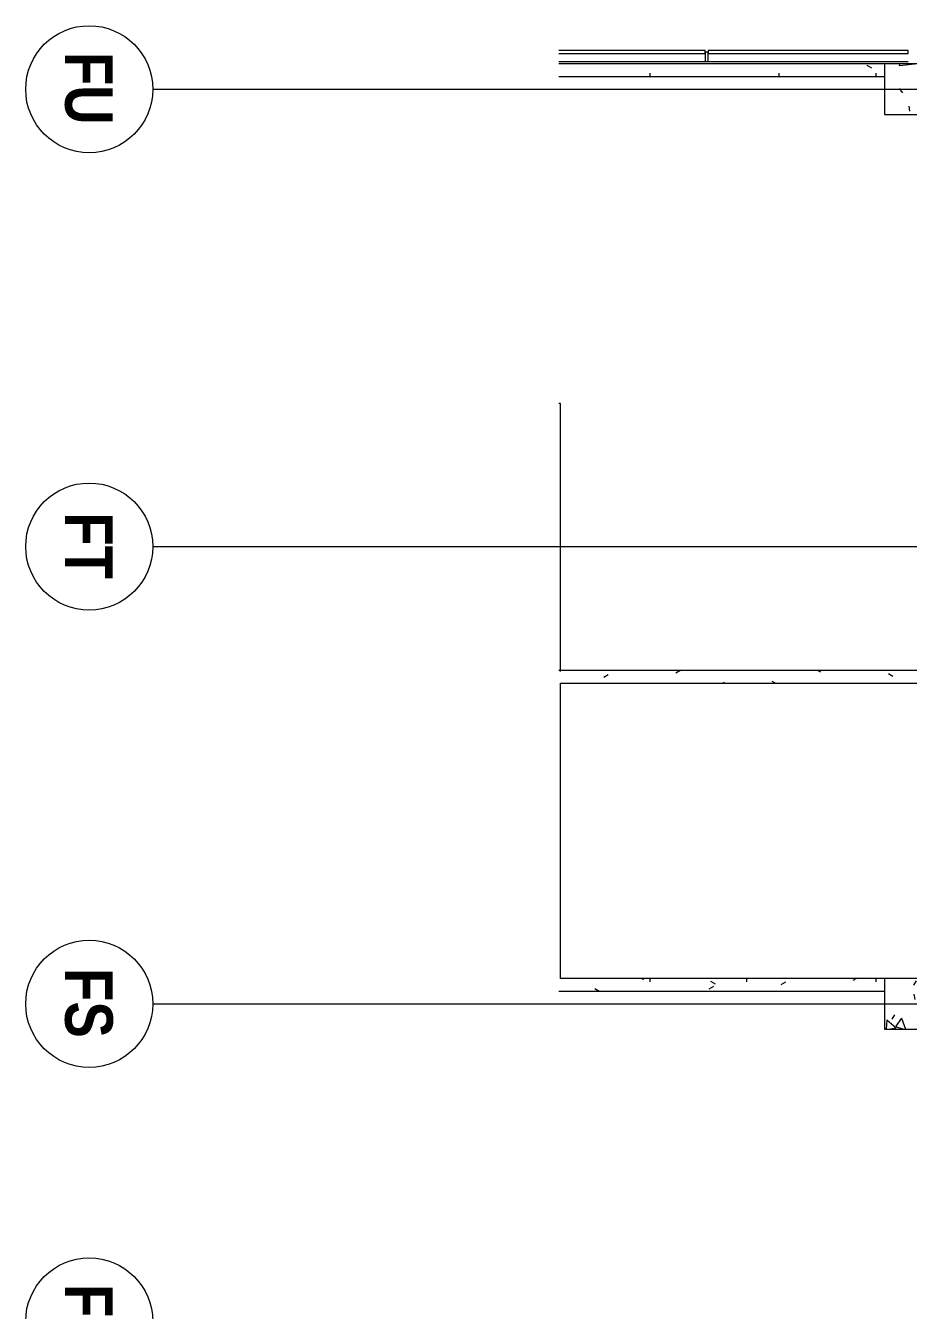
# Model space of a CAD drawing. Extents: x -14231 to 413940, y -171733 to 124993.
# Drawn here: x 181670 to 195569, y -42168 to -21943 of the extents above; entities that cross this region are included whole.
import ezdxf

# ---------------------------------------------------------------- set-up
doc = ezdxf.new("R2010")
doc.units = 0
doc.header["$LTSCALE"] = 8
doc.linetypes.add('IDA - Grid Line', pattern=[3500, 2000, -500, 500, -500])
for name, color, linetype, lineweight in [('A-_ANOTGRID_E', 7, 'CONTINUOUS', 9), ('A-_CLAD----_E', 7, 'CONTINUOUS', 9), ('A-_CLAD----_E1', 7, 'CONTINUOUS', 9), ('A-_WALL----_E', 7, 'CONTINUOUS', 9), ('A-_WALL----_H', 7, 'CONTINUOUS', 9), ('A-COLN----_E', 7, 'CONTINUOUS', 9), ('A-COLN----_E1', 7, 'CONTINUOUS', 9)]:
    doc.layers.add(name, color=color, linetype=linetype, lineweight=lineweight)
doc.styles.add('Arial Narrow_B', font='ARIALNB.TTF', dxfattribs={"height": 750})
pattern_1 = [(270, (-110762.2, 809413.83), (508, -2032), [83.82, -1440.18, 83.82, -1440.18, -8128]), (270, (-110762.2, 809413.83), (508, -2032), [-3048, 83.82, -2964.18, 83.82, -1440.18, -3556]), (270, (-110762.2, 809413.83), (508, -2032), [-7620, 83.82, -932.18, 83.82, -2456.18]), (30, (-110508.2, 808651.83), (1505.76362, 1455.9409), [83.82, -1440.18, 83.82, -1440.18, -8128]), (30, (-110508.2, 808651.83), (1505.76362, 1455.9409), [-3048, 83.82, -2964.18, 83.82, -1440.18, -3556]), (30, (-110508.2, 808651.83), (1505.76362, 1455.9409), [-7620, 83.82, -932.18, 83.82, -2456.18]), (150, (-109492.2, 808397.83), (-2013.76362, 576.0591), [83.82, -1440.18, 83.82, -1440.18, -8128]), (150, (-109492.2, 808397.83), (-2013.76362, 576.0591), [-3048, 83.82, -2964.18, 83.82, -1440.18, -3556]), (150, (-109492.2, 808397.83), (-2013.76362, 576.0591), [-7620, 83.82, -932.18, 83.82, -2456.18])]

# ---------------------------------------------------------------- blocks, each defined once
blk = doc.blocks.new('IDA - Rectangle Column - 800W X 800D-V20-PH1 LEVEL 3 - PROBE')
at = {"layer": 'A-COLN----_E1', "true_color": 0xaaaaaa}
h = blk.add_hatch(dxfattribs=at)
h.set_pattern_fill('FP_22', color=253, style=0, pattern_type=2)
h.set_pattern_definition([(320, (-306356.1, 832357.2), (-159.3907, -1821.8403), [190.5, -2095.5]), (265, (-306356.1, 832357.2), (1910.5674, 352.428), [152.4, -1676.4]), (10.451, (-306369.4, 832205.4), (1751.166, -1469.4262), [161.9, -1780.901]), (316.184, (-305848.1, 832357.2), (-420.428, -2710.791), [285.75, -3143.25]), (6.636, (-305883.2, 832131.3), (2474.276, -2374.0256), [242.85, -2671.351]), (261.184, (-305848, 832357.2), (2474.2525, -2374.05), [228.6, -2514.6]), (291, (-305975.1, 832103.2), (-1022.6516, -1516.1442), [190.5, -2095.5]), (236, (-305975.1, 832103.2), (1841.8805, -618.021), [152.4, -1676.4]), (341.451, (-306060.3, 831976.8), (819.2124, -2134.1713), [161.9, -1780.901]), (307.5, (-306356.1, 832357.2), (845.5504, -30.88603), [83.82, -1572.26, 83.82, -3300.73]), (307.5, (-306356.1, 832357.2), (845.5504, -30.88603), [-1739.9, -1617.98, 83.82, -1598.93]), (277.5, (-306356.1, 832357.2), (1001.80575, -668.1966), [83.82, -886.46, 83.82, -2175.51]), (277.5, (-306356.1, 832357.2), (1001.80575, -668.1966), [-1054.1, -1534.16, 83.82, -557.53]), (237.5, (-306356.1, 832923.6), (-57.2896, -1355.9093), [83.82, -551.18, 83.82, -4526.28]), (237.5, (-306356.1, 832923.6), (-57.2896, -1355.9093), [-718.82, -1897.38, 83.82, -2545.08]), (227.5, (-306356.1, 833177.6), (254.2664, -1481.2932), [83.82, -741.68, 83.82, -3098.8]), (227.5, (-306356.1, 833177.6), (254.2664, -1481.2932), [-909.32, -1231.9, 83.82, -1783.08])])
h.paths.add_polyline_path([(-400, -400), (400, -400), (400, 400), (-400, 400)])
at = {"layer": 'A-COLN----_E', "color": 253, "true_color": 0xaaaaaa}
for p, q in [((400, 400), (-400, 400)), ((-400, 400), (-400, -400)), ((400, -400), (400, 400)), ((-400, -400), (400, -400))]:
    blk.add_line(p, q, dxfattribs=at)
blk = doc.blocks.new('IDA - Rectangle Column - 800W X 800D-V21-PH1 LEVEL 3 - PROBE')
at = {"layer": 'A-COLN----_E1', "true_color": 0xaaaaaa}
h = blk.add_hatch(dxfattribs=at)
h.set_pattern_fill('FP_23', color=253, style=0, pattern_type=2)
h.set_pattern_definition([(320, (-306356.1, 846757.2), (-159.3907, -1821.8403), [190.5, -2095.5]), (265, (-306356.1, 846757.2), (1910.5674, 352.428), [152.4, -1676.4]), (10.451, (-306369.4, 846605.4), (1751.166, -1469.4262), [161.9, -1780.901]), (316.184, (-305848.1, 846757.2), (-420.428, -2710.791), [285.75, -3143.25]), (6.636, (-305883.2, 846531.3), (2474.276, -2374.0256), [242.85, -2671.351]), (261.184, (-305848, 846757.2), (2474.2525, -2374.05), [228.6, -2514.6]), (291, (-305975.1, 846503.2), (-1022.6516, -1516.1442), [190.5, -2095.5]), (236, (-305975.1, 846503.2), (1841.8805, -618.021), [152.4, -1676.4]), (341.451, (-306060.3, 846376.8), (819.2124, -2134.1713), [161.9, -1780.901]), (307.5, (-306356.1, 846757.2), (845.5504, -30.88603), [83.82, -1572.26, 83.82, -3300.73]), (307.5, (-306356.1, 846757.2), (845.5504, -30.88603), [-1739.9, -1617.98, 83.82, -1598.93]), (277.5, (-306356.1, 846757.2), (1001.80575, -668.1966), [83.82, -886.46, 83.82, -2175.51]), (277.5, (-306356.1, 846757.2), (1001.80575, -668.1966), [-1054.1, -1534.16, 83.82, -557.53]), (237.5, (-306356.1, 847323.6), (-57.2896, -1355.9093), [83.82, -551.18, 83.82, -4526.28]), (237.5, (-306356.1, 847323.6), (-57.2896, -1355.9093), [-718.82, -1897.38, 83.82, -2545.08]), (227.5, (-306356.1, 847577.6), (254.2664, -1481.2932), [83.82, -741.68, 83.82, -3098.8]), (227.5, (-306356.1, 847577.6), (254.2664, -1481.2932), [-909.32, -1231.9, 83.82, -1783.08])])
h.paths.add_polyline_path([(-400, 400), (-400, -400), (400, -400), (400, 400)])
at = {"layer": 'A-COLN----_E', "color": 253, "true_color": 0xaaaaaa}
for p, q in [((400, 400), (-400, 400)), ((-400, 400), (-400, -400)), ((400, -400), (400, 400)), ((-400, -400), (400, -400))]:
    blk.add_line(p, q, dxfattribs=at)
blk = doc.blocks.new('System Panel - AlumPanelClad-White-10005328-PH1 LEVEL 3 - PROBE')
at = {"layer": 'A-_CLAD----_E', "color": 253, "true_color": 0xaaaaaa}
for p, q in [((1575, 25), (-1575, 25)), ((-1575, 25), (-1575, -25)), ((1575, -25), (1575, 25)), ((-1575, -25), (1575, -25))]:
    blk.add_line(p, q, dxfattribs=at)
blk = doc.blocks.new('Rectangular Mullion - groove center-10005325-PH1 LEVEL 3 - PROBE')
at = {"layer": 'A-_CLAD----_E1', "color": 253, "true_color": 0xaaaaaa}
blk.add_line((846867, 329691), (850017, 329691), dxfattribs=at)
blk = doc.blocks.new('System Panel - AlumPanelClad-White-V59-PH1 LEVEL 3 - PROBE')
at = {"layer": 'A-_CLAD----_E', "color": 253, "true_color": 0xaaaaaa}
for p, q in [((727, 25), (-1575, 25)), ((-1575, 25), (-1575, -25)), ((-1575, -25), (727, -25))]:
    blk.add_line(p, q, dxfattribs=at)
blk = doc.blocks.new('Rectangular Mullion - groove center-V60-PH1 LEVEL 3 - PROBE')
at = {"layer": 'A-_CLAD----_E1', "color": 253, "true_color": 0xaaaaaa}
blk.add_line((831922, 300830), (831922, 303131), dxfattribs=at)
blk = doc.blocks.new('Rectangular Mullion - groove center-9997094-PH1 LEVEL 3 - PROBE')
at = {"layer": 'A-_CLAD----_E1', "color": 253, "true_color": 0xaaaaaa}
for p, q in [((-25, -150), (-25, 0)), ((-25, 0), (25, 0)), ((25, 0), (25, -150)), ((25, -150), (-25, -150))]:
    blk.add_line(p, q, dxfattribs=at)
blk = doc.blocks.new('Grid - 4 mm Dia-18759-PH1 LEVEL 3 - PROBE')
at = {"layer": 'A-_ANOTGRID_E', "color": 253, "true_color": 0xaaaaaa}
blk.add_circle((0, 0), 4, dxfattribs=at)

msp = doc.modelspace()

# ---------------------------------------------------------------- hatches: boundary and pattern name
at = {"layer": 'A-_WALL----_H', "true_color": 0xd4d4d4}
h = msp.add_hatch(dxfattribs=at)
h.set_pattern_fill('FP_1', color=254, angle=-90, style=0, pattern_type=2)
h.set_pattern_definition(pattern_1)
h.paths.add_polyline_path([(190067.3818, -22730.1201), (190067.3818, -22743.3464), (195193.9205, -22743.3464), (195193.9205, -22543.3464), (190067.3818, -22543.3464), (190067.3818, -22643.3464)])
h.paths.add_polyline_path([(195993.9205, -22587.7596), (195993.9205, -22743.3464), (206557.3012, -22743.3464), (206557.3012, -22543.3464), (195993.9205, -22543.3464)])
h.paths.add_polyline_path([(207553.9205, -22543.3464), (207553.9205, -22743.3464), (214393.9205, -22743.3464), (214393.9205, -22543.3464), (213262.6782, -22543.3464)])
h = msp.add_hatch(dxfattribs=at)
h.set_pattern_fill('FP_1', color=254, angle=-90, style=0, pattern_type=2)
h.set_pattern_definition(pattern_1)
h.paths.add_polyline_path([(190067.3818, -36326.322), (190067.3818, -37143.3464), (190093.9205, -37143.3464), (190093.9205, -28093.3464), (190067.3818, -28093.3464), (190067.3818, -32293.3482)])
h = msp.add_hatch(dxfattribs=at)
h.set_pattern_fill('FP_1', color=254, angle=-90, style=0, pattern_type=2)
h.set_pattern_definition(pattern_1)
h.paths.add_polyline_path([(190093.9205, -32293.3482), (214893.9205, -32293.3482), (214893.9205, -32093.3482), (190093.9205, -32093.3482)])
h = msp.add_hatch(dxfattribs=at)
h.set_pattern_fill('FP_1', color=254, angle=-90, style=0, pattern_type=2)
h.set_pattern_definition(pattern_1)
h.paths.add_polyline_path([(190093.9205, -36943.3464), (190093.9205, -37143.3464), (195193.9205, -37143.3464), (195193.9205, -36943.3464)])

# ---------------------------------------------------------------- linework, layer by layer
at = {"layer": 'A-_ANOTGRID_E', "color": 254, "linetype": 'IDA - Grid Line', "true_color": 0xd4d4d4}
for p, q in [((183670.0847, -22943.3464), (222090.8254, -22943.3464)), ((183670.0847, -30143.3464), (222090.8254, -30143.3464)), ((183670.0847, -37343.3464), (222090.8254, -37343.3464))]:
    msp.add_line(p, q, dxfattribs=at)
at = {"layer": 'A-_WALL----_E', "color": 253, "true_color": 0xaaaaaa}
for p, q in [((195193.9205, -22543.3464), (190067.3818, -22543.3464)), ((190067.3818, -22743.3464), (195193.9205, -22743.3464)), ((190093.9205, -27893.3464), (190067.3818, -27893.3464)), ((190093.9205, -28093.3464), (190093.9205, -27893.3464)), ((190093.9205, -32093.3482), (190093.9205, -28093.3464)), ((214893.9205, -32093.3482), (190093.9205, -32093.3482)), ((190093.9205, -36943.3464), (190093.9205, -32293.3482)), ((190093.9205, -32293.3482), (214893.9205, -32293.3482)), ((195193.9205, -36943.3464), (190093.9205, -36943.3464)), ((190067.3818, -37143.3464), (190093.9205, -37143.3464)), ((190093.9205, -37143.3464), (195193.9205, -37143.3464))]:
    msp.add_line(p, q, dxfattribs=at)

# ---------------------------------------------------------------- block references
at = {"layer": 'A-_ANOTGRID_E', "color": 254, "lineweight": 5, "true_color": 0xd4d4d4, "xscale": 249.9999999999999, "yscale": 249.9999999999999, "zscale": 249.9999999999999, "rotation": 270}
for p in [(182670.0847, -22943.3464), (182670.0847, -30143.3464), (182670.0847, -37343.3464), (182670.0847, -42343.3464)]:
    msp.add_blockref('Grid - 4 mm Dia-18759-PH1 LEVEL 3 - PROBE', p, dxfattribs=at)
at = {"layer": 'A-_CLAD----_E', "color": 253, "lineweight": 9, "true_color": 0xaaaaaa, "rotation": 179.9999999999997}
for name, p in [('System Panel - AlumPanelClad-White-V59-PH1 LEVEL 3 - PROBE', (190793.9205, -22358.3485)), ('System Panel - AlumPanelClad-White-10005328-PH1 LEVEL 3 - PROBE', (193993.9205, -22358.3485))]:
    msp.add_blockref(name, p, dxfattribs=at)
at = {"layer": 'A-_CLAD----_E1', "color": 253, "lineweight": 9, "true_color": 0xaaaaaa, "extrusion": (0, 0, -1)}
msp.add_blockref('Rectangular Mullion - groove center-9997094-PH1 LEVEL 3 - PROBE', (-192393.9205, -22358.3485), dxfattribs=at)
at = {"layer": 'A-_CLAD----_E1', "color": 253, "lineweight": 9, "true_color": 0xaaaaaa, "rotation": 270}
msp.add_blockref('Rectangular Mullion - groove center-V60-PH1 LEVEL 3 - PROBE', (-110762.1978, 809413.8288), dxfattribs=at)
at = {"layer": 'A-_CLAD----_E1', "color": 253, "lineweight": 9, "true_color": 0xaaaaaa}
msp.add_blockref('Rectangular Mullion - groove center-10005325-PH1 LEVEL 3 - PROBE', (-654448.2547, -352199.4668), dxfattribs=at)
at = {"layer": 'A-COLN----_E1', "color": 253, "lineweight": 9, "true_color": 0xaaaaaa}
for name, p in [('IDA - Rectangle Column - 800W X 800D-V20-PH1 LEVEL 3 - PROBE', (195593.9205, -22943.3464)), ('IDA - Rectangle Column - 800W X 800D-V21-PH1 LEVEL 3 - PROBE', (195593.9205, -37343.3464))]:
    msp.add_blockref(name, p, dxfattribs=at)

# ---------------------------------------------------------------- texts
at = {"layer": 'A-_ANOTGRID_E', "color": 253, "true_color": 0xaaaaaa, "char_height": 750, "attachment_point": 1, "rotation": 270, "style": 'Arial Narrow_B'}
for s, insert, width in [('FU', (183041.4484, -22355.5413), 1402.953125), ('FT', (183041.4484, -29605.5413), 1282.7), ('FS', (183041.4484, -36780.5413), 1342.826562), ('FR', (183041.4484, -41755.5413), 1402.953125)]:
    msp.add_mtext(s, dxfattribs=dict(at, insert=insert, width=width))

doc.saveas('drawing.dxf')
